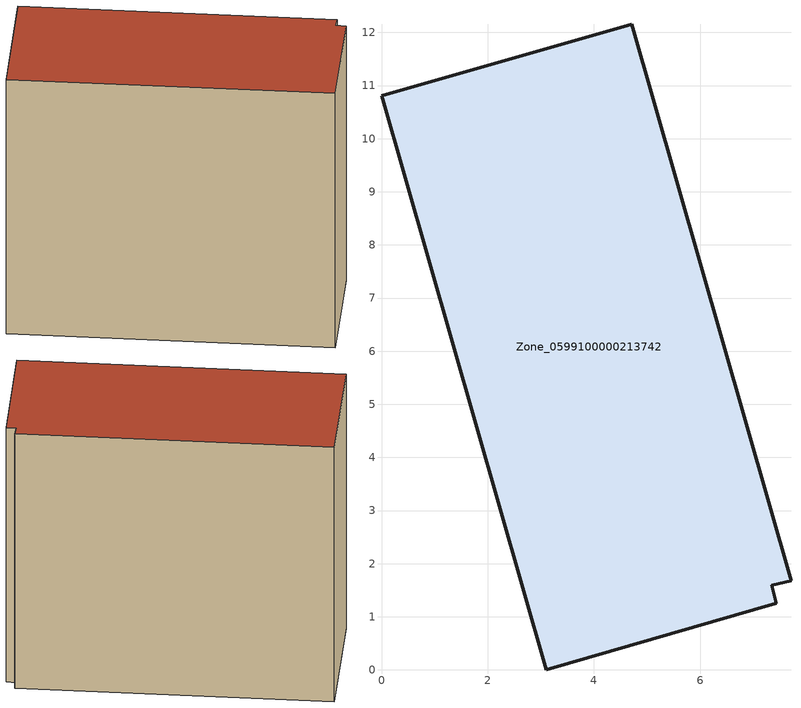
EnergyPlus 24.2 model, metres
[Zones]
Zone_0599100000213742
 floor ground (C_G): 7.71,1.68 7.34,1.59 7.43,1.25 3.1,0 0,10.81 4.71,12.16 z1.04
 wall outside (C_F): 7.71,1.68 4.71,12.16 0,10.81 3.1,0 7.43,1.25 7.34,1.59 7.71,1.68 z1.04:11.1
 roof outside (C_R): 7.34,1.59 7.71,1.68 4.71,12.16 0,10.81 3.1,0 7.43,1.25 z11.1
[BUILDING]
Pand.0599100000213742: North Axis=0; Terrain=City; Loads Convergence Tolerance Value=0.04; Temperature Convergence Tolerance Value=0.4; Solar Distribution=FullExterior; Maximum Number of Warmup Days=25; Minimum Number of Warmup Days=1
[Site:Location]
Rotterdam.The.Hague.AP_ZH_NLD Design_Conditions: Latitude=51.96; Longitude=4.45; Time Zone=1; Elevation=-4.5
[SITE:GROUNDTEMPERATURE:BUILDINGSURFACE]
18, 18, 18, 18, 18, 18, 18, 18, 18, 18, 18, 18
[MATERIAL] Thermal Absorptance=0.9; Solar Absorptance=0.7; Visible Absorptance=0.7
Name | Roughness | Thickness | Conductivity | Density | Specific Heat
G.TI.1946 | MediumSmooth | 0.15 | 1 | 540 | 1210
F.TI.1946 | Rough | 0.3 | 0.857143 | 1920 | 840
R.TI.1946 | MediumRough | 0.2 | 0.1 | 1500 | 1000
[CONSTRUCTION]
C_G: G.TI.1946
C_F: F.TI.1946
C_R: R.TI.1946
[ZONE]
Zone_0599100000213742: Type=1; Multiplier=1; Ceiling Height=Autocalculate; Volume=Autocalculate; Floor Area=autocalculate; Part of Total Floor Area=Yes
[ZONEINFILTRATION:DESIGNFLOWRATE]
Infil_Zone_0599100000213742: Zone or ZoneList or Space or SpaceList=Zone_0599100000213742; Schedule=AlwaysOn; Design Flow Rate Calculation Method=Flow/Area; Flow Rate per Floor Area=0.003; Constant Term Coefficient=1; Temperature Term Coefficient=0; Velocity Term Coefficient=0; Velocity Squared Term Coefficient=0
[HVACTEMPLATE:ZONE:IDEALLOADSAIRSYSTEM]
Zone_0599100000213742: Maximum Heating Supply Air Temperature=50; Minimum Cooling Supply Air Temperature=13; Maximum Heating Supply Air Humidity Ratio=0.0156; Minimum Cooling Supply Air Humidity Ratio=0.0077; Heating Limit=NoLimit; Cooling Limit=NoLimit; Dehumidification Control Type=ConstantSensibleHeatRatio; Cooling Sensible Heat Ratio=0.7; Dehumidification Setpoint=60; Humidification Control Type=None; Humidification Setpoint=30; Outdoor Air Method=None; Outdoor Air Flow Rate per Person=0.00944; Outdoor Air Flow Rate per Zone Floor Area=0; Outdoor Air Flow Rate per Zone=0; Demand Controlled Ventilation Type=None; Outdoor Air Economizer Type=NoEconomizer; Heat Recovery Type=None; Sensible Heat Recovery Effectiveness=0.7; Latent Heat Recovery Effectiveness=0.65
[ZONECONTROL:THERMOSTAT]
ThermostatControl_Zone_0599100000213742: Zone or ZoneList=Zone_0599100000213742; Control Type Schedule=DualSetpointControlType; Control 1=Thermostat_Zone_0599100000213742; Temperature Difference Between Cutout And Setpoint=0
[THERMOSTATSETPOINT:DUALSETPOINT]
Thermostat_Zone_0599100000213742: Heating Setpoint Temperature Schedule=HeatingSetpoint_Zone_0599100000213742; Cooling Setpoint Temperature Schedule=CoolingSetpoint_Zone_0599100000213742
[SCHEDULE:COMPACT]
HeatingSetpoint_Zone_0599100000213742: Through: 12/31, For: AllDays, Until: 24:00, 21
CoolingSetpoint_Zone_0599100000213742: Through: 12/31, For: AllDays, Until: 24:00, 24
DualSetpointControlType: Through: 12/31, For: AllDays, Until: 24:00, 4
AlwaysOn: Through: 12/31, For: AllDays, Until: 24:00, 1
